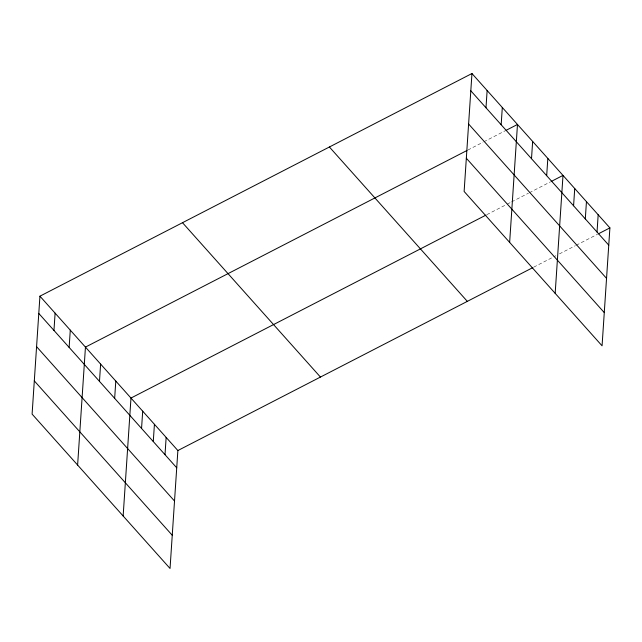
<?xml version="1.0" encoding="UTF-8"?>
<svg xmlns="http://www.w3.org/2000/svg" width="642" height="642" viewBox="0 0 642 642"><rect width="100%" height="100%" fill="white"/><g stroke="black" fill="none" stroke-linecap="round" stroke-linejoin="round"><path stroke-width="0.48" stroke-dasharray="3.21 2.41" d="M467.89 150.019L482.944 142.259M483.827 141.802L505.085 130.848M486.845 214.653L506.329 204.613M507.212 204.156L510.751 202.326M511.642 201.869L528.462 193.202M529.353 192.744L550.603 181.79M533.743 267.136L555.884 255.725M559.423 253.903L575.368 245.685M576.251 245.228L597.501 234.274"/><path stroke-width="0.96" d="M39.932 296.179L32.1 414.114L170.042 568.475L177.874 450.54L39.932 296.179L471.958 73.525L609.9 227.886L602.068 345.821L464.126 191.46L471.958 73.525M53.96 330.421L55.108 313.152M69.135 347.402L70.283 330.132M77.618 465.057L85.45 347.113L467.007 150.477M99.478 381.356L100.625 364.094M114.653 398.337L115.801 381.075M123.144 515.991L130.976 398.056L485.962 215.11M141.553 428.439L142.701 411.177M153.278 441.56L154.425 424.298M165.002 454.68L166.15 437.419M485.986 107.768L487.134 90.498M501.161 124.749L502.309 107.479M509.644 242.403L517.484 124.46L505.968 130.398M531.504 158.702L532.651 141.441M546.679 175.683L547.827 158.422M555.169 293.338L563.002 175.402L551.486 181.333M573.579 205.785L574.726 188.523M585.303 218.906L586.451 201.644M597.028 232.027L598.175 214.765M177.874 450.54L532.86 267.594M598.392 233.816L609.9 227.886M470.811 90.787L608.752 245.148M468.604 124.01L606.546 278.371M466.333 158.237L604.274 312.606M329.394 146.994L467.328 301.363M182.505 222.702L320.446 377.063M38.785 313.44L176.727 467.801M36.578 346.664L174.52 501.025M34.307 380.891L172.249 535.259"/></g></svg>
